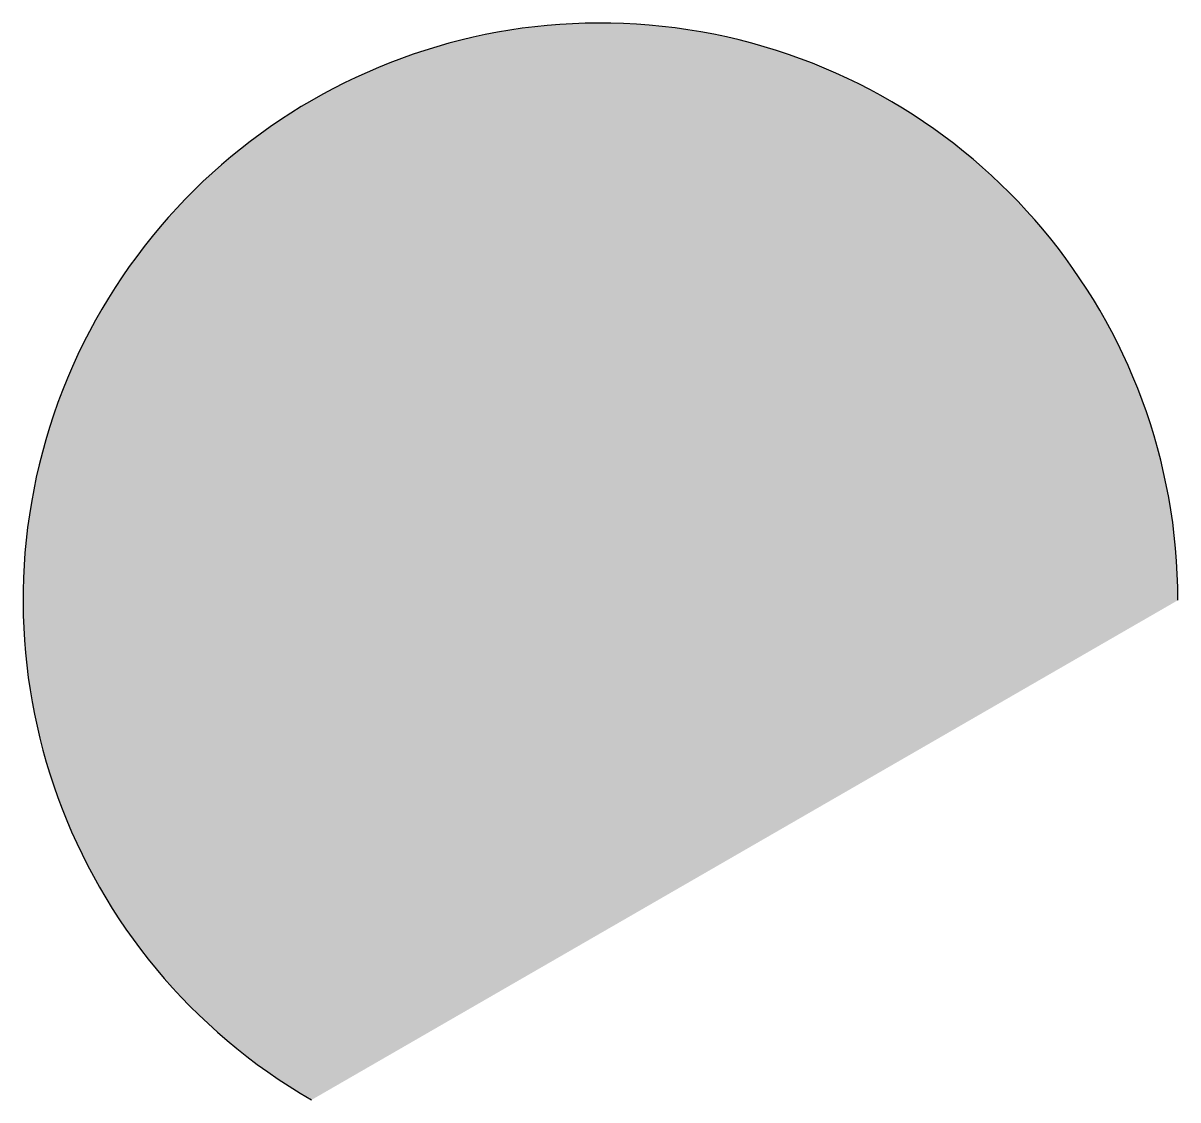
# Model space of a CAD drawing. Units: millimetres at full size, sheet at 1:100. Extents: x -9429 to 15061, y -14091 to 8755.
import ezdxf

# ---------------------------------------------------------------- set-up
doc = ezdxf.new("R2010")
doc.units = ezdxf.units.MM
doc.header["$LTSCALE"] = 100
doc.layers.add('0-0', color=7, linetype='Continuous')

msp = doc.modelspace()

# ---------------------------------------------------------------- hatches: boundary and pattern name
at = {"layer": '0-0'}
msp.add_hatch(color=256, dxfattribs=at).paths.add_polyline_path([(15061.2, -3489.8, 0.57726), (-3303.4, 7116.2, 0.57726), (-3311.6, -14091)])

# ---------------------------------------------------------------- linework, layer by layer
msp.add_arc((2816.3, -3489.8), 12244.9, 0, 239.9706, dxfattribs=at)

doc.saveas('drawing.dxf')
